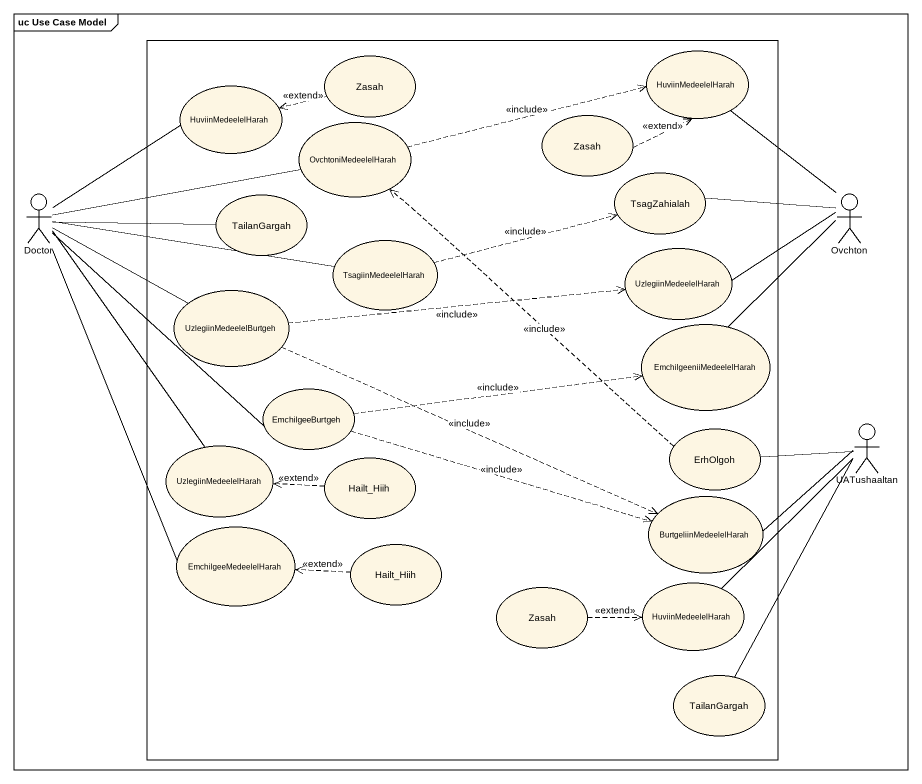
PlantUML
@startuml
mainframe uc Use Case Model
rectangle " " as rectangle1 {
  usecase HuviinMedeelelHarah
  usecase "HuviinMedeelelHarah" as HuviinMedeelelHarah_2
  usecase Zasah
  usecase OvchtoniMedeelelHarah
  usecase "Zasah" as Zasah_2
  usecase TailanGargah
  usecase TsagZahialah
  usecase TsagiinMedeelelHarah
  usecase UzlegiinMedeelelHarah
  usecase UzlegiinMedeelelBurtgeh
  usecase EmchilgeeniiMedeelelHarah
  usecase EmchilgeeBurtgeh
  usecase ErhOlgoh
  usecase "UzlegiinMedeelelHarah" as UzlegiinMedeelelHarah_2
  usecase Hailt_Hiih
  usecase BurtgeliinMedeelelHarah
  usecase EmchilgeeMedeelelHarah
  usecase "Hailt_Hiih" as Hailt_Hiih_2
  usecase "Zasah" as Zasah_3
  usecase "HuviinMedeelelHarah" as HuviinMedeelelHarah_3
  usecase "TailanGargah" as TailanGargah_2
}
actor Doctor
actor Ovchton
actor UATushaaltan
HuviinMedeelelHarah -- Ovchton
HuviinMedeelelHarah_2 -left- Doctor
Zasah .left.> HuviinMedeelelHarah_2 : <<extend>>
OvchtoniMedeelelHarah .right.> HuviinMedeelelHarah : <<include>>
OvchtoniMedeelelHarah -left- Doctor
Zasah_2 .right.> HuviinMedeelelHarah : <<extend>>
TailanGargah -left- Doctor
TsagZahialah -right- Ovchton
TsagiinMedeelelHarah -left- Doctor
TsagiinMedeelelHarah .right.> TsagZahialah : <<include>>
UzlegiinMedeelelHarah -right- Ovchton
UzlegiinMedeelelBurtgeh -left- Doctor
UzlegiinMedeelelBurtgeh .right.> UzlegiinMedeelelHarah : <<include>>
UzlegiinMedeelelBurtgeh .right.> BurtgeliinMedeelelHarah : <<include>>
EmchilgeeniiMedeelelHarah -up- Ovchton
EmchilgeeBurtgeh -up- Doctor
EmchilgeeBurtgeh .right.> EmchilgeeniiMedeelelHarah : <<include>>
EmchilgeeBurtgeh .right.> BurtgeliinMedeelelHarah : <<include>>
ErhOlgoh .up.> OvchtoniMedeelelHarah : <<include>>
ErhOlgoh -right- UATushaaltan
UzlegiinMedeelelHarah_2 -up- Doctor
Hailt_Hiih .left.> UzlegiinMedeelelHarah_2 : <<extend>>
BurtgeliinMedeelelHarah -right- UATushaaltan
EmchilgeeMedeelelHarah -up- Doctor
Hailt_Hiih_2 .left.> EmchilgeeMedeelelHarah : <<extend>>
Zasah_3 .right.> HuviinMedeelelHarah_3 : <<extend>>
HuviinMedeelelHarah_3 -up- UATushaaltan
TailanGargah_2 -up- UATushaaltan
@enduml
